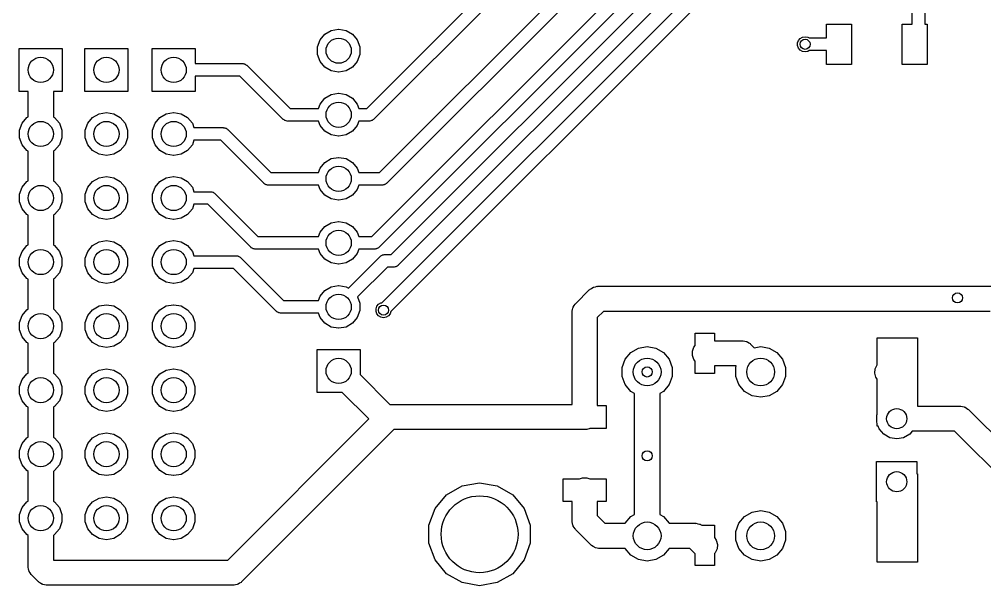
# Model space of a CAD drawing. Extents: x 10 to 287, y -200 to -10.
# Drawn here: x 63.28 to 101.56, y -108.34 to -85.88 of the extents above; entities that cross this region are included whole.
import ezdxf

# ---------------------------------------------------------------- set-up
doc = ezdxf.new("R2010")
doc.units = 0
doc.header["$MEASUREMENT"] = 0
doc.layers.add('BLACK', color=7, linetype='CONTINUOUS')

msp = doc.modelspace()

# ---------------------------------------------------------------- linework, layer by layer
at = {"layer": 'Black'}
for p, q in [((77.0616, -89.412), (89.5136, -76.96)), ((89.9404, -77.2404), (77.342, -89.8388)), ((77.5696, -91.952), (90.3264, -79.1952)), ((90.7532, -79.4756), (77.85, -92.3788)), ((77.2648, -94.492), (91.0376, -80.7192)), ((91.4644, -80.9996), (77.5452, -94.9188)), ((78.0268, -95.2032), (91.7996, -81.4304)), ((92.2264, -81.7108), (78.3072, -95.63)), ((77.6604, -97.1191), (92.714, -82.0654)), ((93.1408, -82.3458), (78.0179, -97.4687)), ((98.683, -86.068), (98.683, -83.931)), ((99.183, -83.931), (99.183, -86.068)), ((95.282, -86.618), (95.282, -86.068)), ((95.282, -86.068), (96.282, -86.068)), ((96.282, -86.068), (96.282, -87.668)), ((98.282, -87.668), (98.282, -86.068)), ((98.282, -86.068), (98.683, -86.068)), ((99.183, -86.068), (99.282, -86.068)), ((99.282, -86.068), (99.282, -87.668)), ((75.2066, -86.697), (75.3964, -86.4709)), ((75.3964, -86.4709), (75.652, -86.3233)), ((75.652, -86.3233), (75.9428, -86.272)), ((75.9428, -86.272), (75.9492, -86.272)), ((75.9492, -86.272), (76.24, -86.3233)), ((76.24, -86.3233), (76.4956, -86.4709)), ((76.4956, -86.4709), (76.6854, -86.697)), ((75.1057, -86.9744), (75.2066, -86.697)), ((76.6854, -86.697), (76.7863, -86.9744)), ((94.1406, -86.8157), (94.1764, -86.7174)), ((94.1406, -86.9203), (94.1406, -86.8157)), ((94.1764, -86.7174), (94.2436, -86.6373)), ((94.2436, -86.6373), (94.3342, -86.585)), ((94.3342, -86.585), (94.4372, -86.5669)), ((94.4372, -86.5669), (94.5402, -86.585)), ((94.5402, -86.585), (94.5973, -86.618)), ((94.5973, -86.618), (95.282, -86.618)), ((63.285, -88.734), (63.285, -87.034)), ((63.285, -87.034), (64.985, -87.034)), ((64.985, -87.034), (64.985, -88.734)), ((65.8885, -88.734), (65.8885, -87.034)), ((65.8885, -87.034), (67.5885, -87.034)), ((67.5885, -87.034), (67.5885, -88.734)), ((68.5555, -88.734), (68.5555, -87.034)), ((68.5555, -87.034), (70.2555, -87.034)), ((70.2555, -87.034), (70.2555, -87.634)), ((75.1057, -87.2696), (75.1057, -86.9744)), ((76.7863, -86.9744), (76.7863, -87.2696)), ((94.1764, -87.0186), (94.1406, -86.9203)), ((94.2436, -87.0987), (94.1764, -87.0186)), ((94.3342, -87.151), (94.2436, -87.0987)), ((94.4372, -87.1691), (94.3342, -87.151)), ((94.5402, -87.151), (94.4372, -87.1691)), ((94.5973, -87.118), (94.5402, -87.151)), ((95.282, -87.118), (94.5973, -87.118)), ((95.282, -87.668), (95.282, -87.118)), ((70.2555, -87.634), (72.136, -87.634)), ((72.136, -87.634), (72.1468, -87.6359)), ((72.1468, -87.6359), (72.1578, -87.635)), ((72.1578, -87.635), (72.1893, -87.6434)), ((72.1893, -87.6434), (72.2215, -87.6491)), ((75.2066, -87.547), (75.1057, -87.2696)), ((75.3964, -87.7731), (75.2066, -87.547)), ((76.6854, -87.547), (76.4956, -87.7731)), ((76.7863, -87.2696), (76.6854, -87.547)), ((72.2215, -87.6491), (72.231, -87.6546)), ((72.231, -87.6546), (72.2417, -87.6574)), ((72.2417, -87.6574), (72.2684, -87.6762)), ((72.2684, -87.6762), (72.2967, -87.6925)), ((72.2967, -87.6925), (72.3038, -87.7009)), ((72.3038, -87.7009), (72.3128, -87.7072)), ((72.3128, -87.7072), (74.0176, -89.412)), ((75.652, -87.9207), (75.3964, -87.7731)), ((75.9428, -87.972), (75.652, -87.9207)), ((75.9492, -87.972), (75.9428, -87.972)), ((76.24, -87.9207), (75.9492, -87.972)), ((76.4956, -87.7731), (76.24, -87.9207)), ((96.282, -87.668), (95.282, -87.668)), ((99.282, -87.668), (98.282, -87.668)), ((72.0324, -88.134), (70.2555, -88.134)), ((70.2555, -88.134), (70.2555, -88.734)), ((73.7372, -89.8388), (72.0324, -88.134)), ((63.635, -88.734), (63.285, -88.734)), ((63.635, -89.7442), (63.635, -88.734)), ((64.985, -88.734), (64.635, -88.734)), ((64.635, -88.734), (64.635, -89.7442)), ((67.5885, -88.734), (65.8885, -88.734)), ((70.2555, -88.734), (68.5555, -88.734)), ((75.2066, -89.237), (75.3964, -89.0109)), ((75.3964, -89.0109), (75.652, -88.8633)), ((75.652, -88.8633), (75.9428, -88.812)), ((75.9428, -88.812), (75.9492, -88.812)), ((75.9492, -88.812), (76.24, -88.8633)), ((76.24, -88.8633), (76.4956, -89.0109)), ((76.4956, -89.0109), (76.6854, -89.237)), ((74.0176, -89.412), (75.1429, -89.412)), ((75.1429, -89.412), (75.2066, -89.237)), ((76.6854, -89.237), (76.7491, -89.412)), ((76.7491, -89.412), (77.0616, -89.412)), ((63.3956, -89.999), (63.5854, -89.7729)), ((63.5854, -89.7729), (63.635, -89.7442)), ((64.635, -89.7442), (64.6846, -89.7729)), ((64.6846, -89.7729), (64.8744, -89.999)), ((65.9991, -89.999), (66.1889, -89.7729)), ((66.1889, -89.7729), (66.4445, -89.6253)), ((66.4445, -89.6253), (66.7353, -89.574)), ((66.7353, -89.574), (66.7417, -89.574)), ((66.7417, -89.574), (67.0325, -89.6253)), ((67.0325, -89.6253), (67.2881, -89.7729)), ((67.2881, -89.7729), (67.4779, -89.999)), ((68.6661, -89.999), (68.8559, -89.7729)), ((68.8559, -89.7729), (69.1115, -89.6253)), ((69.1115, -89.6253), (69.4023, -89.574)), ((69.4023, -89.574), (69.4087, -89.574)), ((69.4087, -89.574), (69.6995, -89.6253)), ((69.6995, -89.6253), (69.9551, -89.7729)), ((69.9551, -89.7729), (70.1449, -89.999)), ((73.7462, -89.8451), (73.7372, -89.8388)), ((73.7533, -89.8535), (73.7462, -89.8451)), ((73.7816, -89.8698), (73.7533, -89.8535)), ((73.8083, -89.8886), (73.7816, -89.8698)), ((73.819, -89.8914), (73.8083, -89.8886)), ((73.8285, -89.8969), (73.819, -89.8914)), ((73.8607, -89.9026), (73.8285, -89.8969)), ((73.8922, -89.911), (73.8607, -89.9026)), ((73.9032, -89.9101), (73.8922, -89.911)), ((73.914, -89.912), (73.9032, -89.9101)), ((75.1429, -89.912), (73.914, -89.912)), ((75.2066, -90.087), (75.1429, -89.912)), ((76.7491, -89.912), (76.6854, -90.087)), ((77.1652, -89.912), (76.7491, -89.912)), ((77.176, -89.9101), (77.1652, -89.912)), ((77.187, -89.911), (77.176, -89.9101)), ((77.2185, -89.9026), (77.187, -89.911)), ((77.2507, -89.8969), (77.2185, -89.9026)), ((77.2602, -89.8914), (77.2507, -89.8969)), ((77.2709, -89.8886), (77.2602, -89.8914)), ((77.2976, -89.8698), (77.2709, -89.8886)), ((77.3259, -89.8535), (77.2976, -89.8698)), ((77.333, -89.8451), (77.3259, -89.8535)), ((77.342, -89.8388), (77.333, -89.8451)), ((63.2947, -90.2764), (63.3956, -89.999)), ((63.2947, -90.5716), (63.2947, -90.2764)), ((64.8744, -89.999), (64.9753, -90.2764)), ((64.9753, -90.2764), (64.9753, -90.5716)), ((65.8982, -90.2764), (65.9991, -89.999)), ((65.8982, -90.5716), (65.8982, -90.2764)), ((67.4779, -89.999), (67.5788, -90.2764)), ((67.5788, -90.2764), (67.5788, -90.5716)), ((68.5652, -90.2764), (68.6661, -89.999)), ((68.5652, -90.5716), (68.5652, -90.2764)), ((70.1449, -89.999), (70.2086, -90.174)), ((70.2086, -90.174), (71.374, -90.174)), ((71.374, -90.174), (71.3848, -90.1759)), ((71.3848, -90.1759), (71.3958, -90.175)), ((71.3958, -90.175), (71.4273, -90.1834)), ((71.4273, -90.1834), (71.4595, -90.1891)), ((71.4595, -90.1891), (71.469, -90.1946)), ((71.469, -90.1946), (71.4797, -90.1974)), ((71.4797, -90.1974), (71.5064, -90.2162)), ((71.5064, -90.2162), (71.5347, -90.2325)), ((71.5347, -90.2325), (71.5418, -90.2409)), ((71.5418, -90.2409), (71.5508, -90.2472)), ((71.5508, -90.2472), (73.2556, -91.952)), ((75.3964, -90.3131), (75.2066, -90.087)), ((75.652, -90.4607), (75.3964, -90.3131)), ((76.4956, -90.3131), (76.24, -90.4607)), ((76.6854, -90.087), (76.4956, -90.3131)), ((63.3956, -90.849), (63.2947, -90.5716)), ((64.9753, -90.5716), (64.8744, -90.849)), ((65.9991, -90.849), (65.8982, -90.5716)), ((67.5788, -90.5716), (67.4779, -90.849)), ((68.6661, -90.849), (68.5652, -90.5716)), ((70.2086, -90.674), (70.1449, -90.849)), ((71.2704, -90.674), (70.2086, -90.674)), ((72.9752, -92.3788), (71.2704, -90.674)), ((75.9428, -90.512), (75.652, -90.4607)), ((75.9492, -90.512), (75.9428, -90.512)), ((76.24, -90.4607), (75.9492, -90.512)), ((63.5854, -91.0751), (63.3956, -90.849)), ((63.635, -91.1038), (63.5854, -91.0751)), ((64.6846, -91.0751), (64.635, -91.1038)), ((64.8744, -90.849), (64.6846, -91.0751)), ((66.1889, -91.0751), (65.9991, -90.849)), ((66.4445, -91.2227), (66.1889, -91.0751)), ((67.2881, -91.0751), (67.0325, -91.2227)), ((67.4779, -90.849), (67.2881, -91.0751)), ((68.8559, -91.0751), (68.6661, -90.849)), ((69.1115, -91.2227), (68.8559, -91.0751)), ((69.9551, -91.0751), (69.6995, -91.2227)), ((70.1449, -90.849), (69.9551, -91.0751)), ((63.635, -92.2842), (63.635, -91.1038)), ((64.635, -91.1038), (64.635, -92.2842)), ((66.7353, -91.274), (66.4445, -91.2227)), ((66.7417, -91.274), (66.7353, -91.274)), ((67.0325, -91.2227), (66.7417, -91.274)), ((69.4023, -91.274), (69.1115, -91.2227)), ((69.4087, -91.274), (69.4023, -91.274)), ((69.6995, -91.2227), (69.4087, -91.274)), ((75.3964, -91.5509), (75.652, -91.4033)), ((75.652, -91.4033), (75.9428, -91.352)), ((75.9428, -91.352), (75.9492, -91.352)), ((75.9492, -91.352), (76.24, -91.4033)), ((76.24, -91.4033), (76.4956, -91.5509)), ((75.1429, -91.952), (75.2066, -91.777)), ((75.2066, -91.777), (75.3964, -91.5509)), ((76.4956, -91.5509), (76.6854, -91.777)), ((76.6854, -91.777), (76.7491, -91.952)), ((66.1889, -92.3129), (66.4445, -92.1653)), ((66.4445, -92.1653), (66.7353, -92.114)), ((66.7353, -92.114), (66.7417, -92.114)), ((66.7417, -92.114), (67.0325, -92.1653)), ((67.0325, -92.1653), (67.2881, -92.3129)), ((68.8559, -92.3129), (69.1115, -92.1653)), ((69.1115, -92.1653), (69.4023, -92.114)), ((69.4023, -92.114), (69.4087, -92.114)), ((69.4087, -92.114), (69.6995, -92.1653)), ((69.6995, -92.1653), (69.9551, -92.3129)), ((73.2556, -91.952), (75.1429, -91.952)), ((76.7491, -91.952), (77.5696, -91.952)), ((63.2947, -92.8164), (63.3956, -92.539)), ((63.3956, -92.539), (63.5854, -92.3129)), ((63.5854, -92.3129), (63.635, -92.2842)), ((64.635, -92.2842), (64.6846, -92.3129)), ((64.6846, -92.3129), (64.8744, -92.539)), ((64.8744, -92.539), (64.9753, -92.8164)), ((65.8982, -92.8164), (65.9991, -92.539)), ((65.9991, -92.539), (66.1889, -92.3129)), ((67.2881, -92.3129), (67.4779, -92.539)), ((67.4779, -92.539), (67.5788, -92.8164)), ((68.5652, -92.8164), (68.6661, -92.539)), ((68.6661, -92.539), (68.8559, -92.3129)), ((69.9551, -92.3129), (70.1449, -92.539)), ((70.1449, -92.539), (70.2086, -92.714)), ((72.9842, -92.3851), (72.9752, -92.3788)), ((72.9913, -92.3935), (72.9842, -92.3851)), ((73.0196, -92.4098), (72.9913, -92.3935)), ((73.0463, -92.4286), (73.0196, -92.4098)), ((73.057, -92.4314), (73.0463, -92.4286)), ((73.0665, -92.4369), (73.057, -92.4314)), ((73.0987, -92.4426), (73.0665, -92.4369)), ((73.1302, -92.451), (73.0987, -92.4426)), ((73.1412, -92.4501), (73.1302, -92.451)), ((73.152, -92.452), (73.1412, -92.4501)), ((75.1429, -92.452), (73.152, -92.452)), ((75.2066, -92.627), (75.1429, -92.452)), ((76.7491, -92.452), (76.6854, -92.627)), ((77.6732, -92.452), (76.7491, -92.452)), ((77.684, -92.4501), (77.6732, -92.452)), ((77.695, -92.451), (77.684, -92.4501)), ((77.7265, -92.4426), (77.695, -92.451)), ((77.7587, -92.4369), (77.7265, -92.4426)), ((77.7682, -92.4314), (77.7587, -92.4369)), ((77.7789, -92.4286), (77.7682, -92.4314)), ((77.8056, -92.4098), (77.7789, -92.4286)), ((77.8339, -92.3935), (77.8056, -92.4098)), ((77.841, -92.3851), (77.8339, -92.3935)), ((77.85, -92.3788), (77.841, -92.3851)), ((63.2947, -93.1116), (63.2947, -92.8164)), ((64.9753, -92.8164), (64.9753, -93.1116)), ((65.8982, -93.1116), (65.8982, -92.8164)), ((67.5788, -92.8164), (67.5788, -93.1116)), ((68.5652, -93.1116), (68.5652, -92.8164)), ((70.2086, -92.714), (70.866, -92.714)), ((70.866, -92.714), (70.8768, -92.7159)), ((70.8768, -92.7159), (70.8878, -92.715)), ((70.8878, -92.715), (70.9193, -92.7234)), ((70.9193, -92.7234), (70.9515, -92.7291)), ((70.9515, -92.7291), (70.961, -92.7346)), ((70.961, -92.7346), (70.9717, -92.7374)), ((70.9717, -92.7374), (70.9984, -92.7562)), ((70.9984, -92.7562), (71.0267, -92.7725)), ((71.0267, -92.7725), (71.0338, -92.7809)), ((71.0338, -92.7809), (71.0428, -92.7872)), ((71.0428, -92.7872), (72.7476, -94.492)), ((75.3964, -92.8531), (75.2066, -92.627)), ((75.652, -93.0007), (75.3964, -92.8531)), ((75.9428, -93.052), (75.652, -93.0007)), ((76.24, -93.0007), (75.9492, -93.052)), ((76.4956, -92.8531), (76.24, -93.0007)), ((76.6854, -92.627), (76.4956, -92.8531)), ((63.3956, -93.389), (63.2947, -93.1116)), ((64.9753, -93.1116), (64.8744, -93.389)), ((65.9991, -93.389), (65.8982, -93.1116)), ((67.5788, -93.1116), (67.4779, -93.389)), ((68.6661, -93.389), (68.5652, -93.1116)), ((70.2086, -93.214), (70.1449, -93.389)), ((70.7624, -93.214), (70.2086, -93.214)), ((72.4672, -94.9188), (70.7624, -93.214)), ((75.9492, -93.052), (75.9428, -93.052)), ((63.5854, -93.6151), (63.3956, -93.389)), ((63.635, -93.6438), (63.5854, -93.6151)), ((63.635, -94.8242), (63.635, -93.6438)), ((64.6846, -93.6151), (64.635, -93.6438)), ((64.635, -93.6438), (64.635, -94.8242)), ((64.8744, -93.389), (64.6846, -93.6151)), ((66.1889, -93.6151), (65.9991, -93.389)), ((66.4445, -93.7627), (66.1889, -93.6151)), ((66.7353, -93.814), (66.4445, -93.7627)), ((67.0325, -93.7627), (66.7417, -93.814)), ((67.2881, -93.6151), (67.0325, -93.7627)), ((67.4779, -93.389), (67.2881, -93.6151)), ((68.8559, -93.6151), (68.6661, -93.389)), ((69.1115, -93.7627), (68.8559, -93.6151)), ((69.4023, -93.814), (69.1115, -93.7627)), ((69.6995, -93.7627), (69.4087, -93.814)), ((69.9551, -93.6151), (69.6995, -93.7627)), ((70.1449, -93.389), (69.9551, -93.6151)), ((66.7417, -93.814), (66.7353, -93.814)), ((69.4087, -93.814), (69.4023, -93.814)), ((75.2066, -94.317), (75.3964, -94.0909)), ((75.3964, -94.0909), (75.652, -93.9433)), ((75.652, -93.9433), (75.9428, -93.892)), ((75.9428, -93.892), (75.9492, -93.892)), ((75.9492, -93.892), (76.24, -93.9433)), ((76.24, -93.9433), (76.4956, -94.0909)), ((76.4956, -94.0909), (76.6854, -94.317)), ((72.7476, -94.492), (75.1429, -94.492)), ((75.1429, -94.492), (75.2066, -94.317)), ((76.6854, -94.317), (76.7491, -94.492)), ((76.7491, -94.492), (77.2648, -94.492)), ((63.3956, -95.079), (63.5854, -94.8529)), ((63.5854, -94.8529), (63.635, -94.8242)), ((64.635, -94.8242), (64.6846, -94.8529)), ((64.6846, -94.8529), (64.8744, -95.079)), ((65.9991, -95.079), (66.1889, -94.8529)), ((66.1889, -94.8529), (66.4445, -94.7053)), ((66.4445, -94.7053), (66.7353, -94.654)), ((66.7353, -94.654), (66.7417, -94.654)), ((66.7417, -94.654), (67.0325, -94.7053)), ((67.0325, -94.7053), (67.2881, -94.8529)), ((67.2881, -94.8529), (67.4779, -95.079)), ((68.6661, -95.079), (68.8559, -94.8529)), ((68.8559, -94.8529), (69.1115, -94.7053)), ((69.1115, -94.7053), (69.4023, -94.654)), ((69.4023, -94.654), (69.4087, -94.654)), ((69.4087, -94.654), (69.6995, -94.7053)), ((69.6995, -94.7053), (69.9551, -94.8529)), ((69.9551, -94.8529), (70.1449, -95.079)), ((63.2947, -95.3564), (63.3956, -95.079)), ((64.8744, -95.079), (64.9753, -95.3564)), ((65.8982, -95.3564), (65.9991, -95.079)), ((67.4779, -95.079), (67.5788, -95.3564)), ((68.5652, -95.3564), (68.6661, -95.079)), ((70.1449, -95.079), (70.2086, -95.254)), ((70.2086, -95.254), (71.882, -95.254)), ((71.882, -95.254), (71.8928, -95.2559)), ((71.8928, -95.2559), (71.9038, -95.255)), ((71.9038, -95.255), (71.9353, -95.2634)), ((71.9353, -95.2634), (71.9675, -95.2691)), ((71.9675, -95.2691), (71.977, -95.2746)), ((71.977, -95.2746), (71.9877, -95.2774)), ((71.9877, -95.2774), (72.0144, -95.2962)), ((72.0144, -95.2962), (72.0427, -95.3125)), ((72.4762, -94.9251), (72.4672, -94.9188)), ((72.4833, -94.9335), (72.4762, -94.9251)), ((72.5116, -94.9498), (72.4833, -94.9335)), ((72.5383, -94.9686), (72.5116, -94.9498)), ((72.549, -94.9714), (72.5383, -94.9686)), ((72.5585, -94.9769), (72.549, -94.9714)), ((72.5907, -94.9826), (72.5585, -94.9769)), ((72.6222, -94.991), (72.5907, -94.9826)), ((72.6332, -94.9901), (72.6222, -94.991)), ((72.644, -94.992), (72.6332, -94.9901)), ((75.1429, -94.992), (72.644, -94.992)), ((75.2066, -95.167), (75.1429, -94.992)), ((75.3964, -95.3931), (75.2066, -95.167)), ((76.3358, -96.5386), (77.598, -95.2764)), ((76.6854, -95.167), (76.4956, -95.3931)), ((76.7491, -94.992), (76.6854, -95.167)), ((77.3684, -94.992), (76.7491, -94.992)), ((77.3792, -94.9901), (77.3684, -94.992)), ((77.3902, -94.991), (77.3792, -94.9901)), ((77.4217, -94.9826), (77.3902, -94.991)), ((77.4539, -94.9769), (77.4217, -94.9826)), ((77.4634, -94.9714), (77.4539, -94.9769)), ((77.4741, -94.9686), (77.4634, -94.9714)), ((77.5008, -94.9498), (77.4741, -94.9686)), ((77.5291, -94.9335), (77.5008, -94.9498)), ((77.5362, -94.9251), (77.5291, -94.9335)), ((77.5452, -94.9188), (77.5362, -94.9251)), ((77.598, -95.2764), (77.607, -95.2701)), ((77.607, -95.2701), (77.6141, -95.2617)), ((77.6141, -95.2617), (77.6424, -95.2454)), ((77.6424, -95.2454), (77.6691, -95.2266)), ((77.6691, -95.2266), (77.6798, -95.2238)), ((77.6798, -95.2238), (77.6893, -95.2183)), ((77.6893, -95.2183), (77.7215, -95.2126)), ((77.7215, -95.2126), (77.753, -95.2042)), ((77.753, -95.2042), (77.764, -95.2051)), ((77.764, -95.2051), (77.7748, -95.2032)), ((77.7748, -95.2032), (78.0268, -95.2032)), ((63.2947, -95.6516), (63.2947, -95.3564)), ((63.3956, -95.929), (63.2947, -95.6516)), ((64.9753, -95.6516), (64.8744, -95.929)), ((64.9753, -95.3564), (64.9753, -95.6516)), ((65.8982, -95.6516), (65.8982, -95.3564)), ((65.9991, -95.929), (65.8982, -95.6516)), ((67.5788, -95.6516), (67.4779, -95.929)), ((67.5788, -95.3564), (67.5788, -95.6516)), ((68.5652, -95.6516), (68.5652, -95.3564)), ((68.6661, -95.929), (68.5652, -95.6516)), ((72.0427, -95.3125), (72.0498, -95.3209)), ((72.0498, -95.3209), (72.0588, -95.3272)), ((72.0588, -95.3272), (73.7636, -97.032)), ((75.652, -95.5407), (75.3964, -95.3931)), ((75.9428, -95.592), (75.652, -95.5407)), ((75.9492, -95.592), (75.9428, -95.592)), ((76.24, -95.5407), (75.9492, -95.592)), ((76.4956, -95.3931), (76.24, -95.5407)), ((78.2361, -95.6798), (78.2254, -95.6826)), ((78.2628, -95.661), (78.2361, -95.6798)), ((78.2911, -95.6447), (78.2628, -95.661)), ((78.2982, -95.6363), (78.2911, -95.6447)), ((78.3072, -95.63), (78.2982, -95.6363)), ((63.5854, -96.1551), (63.3956, -95.929)), ((64.8744, -95.929), (64.6846, -96.1551)), ((66.1889, -96.1551), (65.9991, -95.929)), ((67.4779, -95.929), (67.2881, -96.1551)), ((68.8559, -96.1551), (68.6661, -95.929)), ((70.1449, -95.929), (69.9551, -96.1551)), ((70.2086, -95.754), (70.1449, -95.929)), ((71.7784, -95.754), (70.2086, -95.754)), ((73.4832, -97.4588), (71.7784, -95.754)), ((77.8784, -95.7032), (76.6958, -96.8857)), ((78.1304, -95.7032), (77.8784, -95.7032)), ((78.1412, -95.7013), (78.1304, -95.7032)), ((78.1522, -95.7022), (78.1412, -95.7013)), ((78.1837, -95.6938), (78.1522, -95.7022)), ((78.2159, -95.6881), (78.1837, -95.6938)), ((78.2254, -95.6826), (78.2159, -95.6881)), ((63.635, -96.1838), (63.5854, -96.1551)), ((63.635, -97.3642), (63.635, -96.1838)), ((64.6846, -96.1551), (64.635, -96.1838)), ((64.635, -96.1838), (64.635, -97.3642)), ((66.4445, -96.3027), (66.1889, -96.1551)), ((66.7353, -96.354), (66.4445, -96.3027)), ((66.7417, -96.354), (66.7353, -96.354)), ((67.0325, -96.3027), (66.7417, -96.354)), ((67.2881, -96.1551), (67.0325, -96.3027)), ((69.1115, -96.3027), (68.8559, -96.1551)), ((69.4023, -96.354), (69.1115, -96.3027)), ((69.4087, -96.354), (69.4023, -96.354)), ((69.6995, -96.3027), (69.4087, -96.354)), ((69.9551, -96.1551), (69.6995, -96.3027)), ((75.652, -96.4833), (75.9428, -96.432)), ((75.9428, -96.432), (75.9492, -96.432)), ((75.9492, -96.432), (76.24, -96.4833)), ((75.2066, -96.857), (75.3964, -96.6309)), ((75.3964, -96.6309), (75.652, -96.4833)), ((76.24, -96.4833), (76.3358, -96.5386)), ((85.346, -97.1443), (85.8794, -96.6109)), ((85.8794, -96.6109), (85.8975, -96.5983)), ((85.8975, -96.5983), (85.9116, -96.5815)), ((85.9116, -96.5815), (85.9682, -96.5488)), ((85.9682, -96.5488), (86.0217, -96.5113)), ((86.0217, -96.5113), (86.0429, -96.5057)), ((86.0429, -96.5057), (86.062, -96.4947)), ((86.062, -96.4947), (86.1263, -96.4833)), ((86.1263, -96.4833), (86.1894, -96.4664)), ((86.1894, -96.4664), (86.2113, -96.4683)), ((86.2113, -96.4683), (86.233, -96.4645)), ((86.233, -96.4645), (100.482, -96.4645)), ((100.482, -96.4645), (101.981, -96.4645)), ((66.4445, -97.2453), (66.7353, -97.194)), ((66.7353, -97.194), (66.7417, -97.194)), ((66.7417, -97.194), (67.0325, -97.2453)), ((69.1115, -97.2453), (69.4023, -97.194)), ((69.4023, -97.194), (69.4087, -97.194)), ((69.4087, -97.194), (69.6995, -97.2453)), ((73.7636, -97.032), (75.1429, -97.032)), ((75.1429, -97.032), (75.2066, -96.857)), ((76.6958, -96.8857), (76.7863, -97.1344)), ((76.7863, -97.1344), (76.7863, -97.4296)), ((77.4632, -97.2584), (77.5304, -97.1783)), ((77.5304, -97.1783), (77.621, -97.126)), ((77.621, -97.126), (77.6604, -97.1191)), ((85.2839, -97.2331), (85.3166, -97.1765)), ((85.3166, -97.1765), (85.3334, -97.1624)), ((85.3334, -97.1624), (85.346, -97.1443)), ((63.3956, -97.619), (63.5854, -97.3929)), ((63.5854, -97.3929), (63.635, -97.3642)), ((64.635, -97.3642), (64.6846, -97.3929)), ((64.6846, -97.3929), (64.8744, -97.619)), ((65.9991, -97.619), (66.1889, -97.3929)), ((66.1889, -97.3929), (66.4445, -97.2453)), ((67.0325, -97.2453), (67.2881, -97.3929)), ((67.2881, -97.3929), (67.4779, -97.619)), ((68.6661, -97.619), (68.8559, -97.3929)), ((68.8559, -97.3929), (69.1115, -97.2453)), ((69.6995, -97.2453), (69.9551, -97.3929)), ((69.9551, -97.3929), (70.1449, -97.619)), ((73.4922, -97.4651), (73.4832, -97.4588)), ((73.4993, -97.4735), (73.4922, -97.4651)), ((73.5276, -97.4898), (73.4993, -97.4735)), ((73.5543, -97.5086), (73.5276, -97.4898)), ((73.565, -97.5114), (73.5543, -97.5086)), ((73.5745, -97.5169), (73.565, -97.5114)), ((73.6067, -97.5226), (73.5745, -97.5169)), ((73.6382, -97.531), (73.6067, -97.5226)), ((73.6492, -97.5301), (73.6382, -97.531)), ((73.66, -97.532), (73.6492, -97.5301)), ((75.1429, -97.532), (73.66, -97.532)), ((75.2066, -97.707), (75.1429, -97.532)), ((76.7863, -97.4296), (76.6854, -97.707)), ((77.4274, -97.3567), (77.4632, -97.2584)), ((77.4274, -97.4613), (77.4274, -97.3567)), ((77.4632, -97.5596), (77.4274, -97.4613)), ((77.5304, -97.6397), (77.4632, -97.5596)), ((77.9848, -97.5596), (77.9176, -97.6397)), ((78.0179, -97.4687), (77.9848, -97.5596)), ((85.1996, -97.4979), (85.2034, -97.4762)), ((85.1996, -101.149), (85.1996, -97.4979)), ((85.2015, -97.4543), (85.2184, -97.3912)), ((85.2034, -97.4762), (85.2015, -97.4543)), ((85.2184, -97.3912), (85.2298, -97.3269)), ((85.2298, -97.3269), (85.2408, -97.3078)), ((85.2408, -97.3078), (85.2464, -97.2866)), ((85.2464, -97.2866), (85.2839, -97.2331)), ((86.4401, -97.4645), (86.1996, -97.705)), ((100.482, -97.4645), (86.4401, -97.4645)), ((101.774, -97.4645), (100.482, -97.4645)), ((63.2947, -97.8964), (63.3956, -97.619)), ((63.2947, -98.1916), (63.2947, -97.8964)), ((64.8744, -97.619), (64.9753, -97.8964)), ((64.9753, -97.8964), (64.9753, -98.1916)), ((65.8982, -97.8964), (65.9991, -97.619)), ((65.8982, -98.1916), (65.8982, -97.8964)), ((67.4779, -97.619), (67.5788, -97.8964)), ((67.5788, -97.8964), (67.5788, -98.1916)), ((68.5652, -97.8964), (68.6661, -97.619)), ((68.5652, -98.1916), (68.5652, -97.8964)), ((70.1449, -97.619), (70.2458, -97.8964)), ((70.2458, -97.8964), (70.2458, -98.1916)), ((75.3964, -97.9331), (75.2066, -97.707)), ((75.652, -98.0807), (75.3964, -97.9331)), ((76.4956, -97.9331), (76.24, -98.0807)), ((76.6854, -97.707), (76.4956, -97.9331)), ((77.621, -97.692), (77.5304, -97.6397)), ((77.724, -97.7101), (77.621, -97.692)), ((77.827, -97.692), (77.724, -97.7101)), ((77.9176, -97.6397), (77.827, -97.692)), ((86.1996, -97.705), (86.1996, -101.199)), ((63.3956, -98.469), (63.2947, -98.1916)), ((64.9753, -98.1916), (64.8744, -98.469)), ((65.9991, -98.469), (65.8982, -98.1916)), ((67.5788, -98.1916), (67.4779, -98.469)), ((68.6661, -98.469), (68.5652, -98.1916)), ((70.2458, -98.1916), (70.1449, -98.469)), ((75.9428, -98.132), (75.652, -98.0807)), ((75.9492, -98.132), (75.9428, -98.132)), ((76.24, -98.0807), (75.9492, -98.132)), ((90.0821, -98.8103), (90.0821, -98.3235)), ((90.0821, -98.3235), (90.8421, -98.3235)), ((90.8421, -98.3235), (90.8421, -98.6235)), ((63.5854, -98.6951), (63.3956, -98.469)), ((63.635, -98.7238), (63.5854, -98.6951)), ((63.635, -99.9042), (63.635, -98.7238)), ((64.6846, -98.6951), (64.635, -98.7238)), ((64.635, -98.7238), (64.635, -99.9042)), ((64.8744, -98.469), (64.6846, -98.6951)), ((66.1889, -98.6951), (65.9991, -98.469)), ((66.4445, -98.8427), (66.1889, -98.6951)), ((67.2881, -98.6951), (67.0325, -98.8427)), ((67.4779, -98.469), (67.2881, -98.6951)), ((68.8559, -98.6951), (68.6661, -98.469)), ((69.1115, -98.8427), (68.8559, -98.6951)), ((69.9551, -98.6951), (69.6995, -98.8427)), ((70.1449, -98.469), (69.9551, -98.6951)), ((90.8421, -98.6235), (91.9371, -98.6235)), ((91.9371, -98.6235), (91.9588, -98.6273)), ((91.9588, -98.6273), (91.9807, -98.6254)), ((91.9807, -98.6254), (92.0438, -98.6423)), ((92.0438, -98.6423), (92.1081, -98.6537)), ((92.1081, -98.6537), (92.1272, -98.6647)), ((92.1272, -98.6647), (92.1484, -98.6703)), ((92.1484, -98.6703), (92.2019, -98.7078)), ((92.2019, -98.7078), (92.2585, -98.7405)), ((92.2585, -98.7405), (92.2726, -98.7573)), ((97.2948, -99.5697), (97.2948, -98.5089)), ((97.2948, -98.5089), (98.8948, -98.5089)), ((98.8948, -98.5089), (98.8948, -101.216)), ((66.7353, -98.894), (66.4445, -98.8427)), ((66.7417, -98.894), (66.7353, -98.894)), ((67.0325, -98.8427), (66.7417, -98.894)), ((69.4023, -98.894), (69.1115, -98.8427)), ((69.4087, -98.894), (69.4023, -98.894)), ((69.6995, -98.8427), (69.4087, -98.894)), ((75.096, -100.672), (75.096, -98.972)), ((75.096, -98.972), (76.796, -98.972)), ((76.796, -98.972), (76.796, -99.9649)), ((87.3068, -99.3606), (87.5309, -99.0935)), ((87.5309, -99.0935), (87.8328, -98.9192)), ((87.8328, -98.9192), (88.1761, -98.8587)), ((88.1761, -98.8587), (88.5194, -98.9192)), ((88.5194, -98.9192), (88.8213, -99.0935)), ((88.8213, -99.0935), (89.0454, -99.3606)), ((89.9697, -99.0367), (90.0291, -98.8735)), ((89.9697, -99.2103), (89.9697, -99.0367)), ((90.0291, -98.8735), (90.0821, -98.8103)), ((92.2726, -98.7573), (92.2907, -98.7699)), ((92.2907, -98.7699), (92.4239, -98.9032)), ((92.4239, -98.9032), (92.6761, -98.8587)), ((92.6761, -98.8587), (93.0194, -98.9192)), ((93.0194, -98.9192), (93.3213, -99.0935)), ((93.3213, -99.0935), (93.5454, -99.3606)), ((87.1875, -99.6882), (87.3068, -99.3606)), ((89.0454, -99.3606), (89.1647, -99.6882)), ((90.0291, -99.3735), (89.9697, -99.2103)), ((90.0821, -99.4367), (90.0291, -99.3735)), ((90.0821, -99.9235), (90.0821, -99.4367)), ((93.5454, -99.3606), (93.6647, -99.6882)), ((66.1889, -99.9329), (66.4445, -99.7853)), ((66.4445, -99.7853), (66.7353, -99.734)), ((66.7353, -99.734), (66.7417, -99.734)), ((66.7417, -99.734), (67.0325, -99.7853)), ((67.0325, -99.7853), (67.2881, -99.9329)), ((68.8559, -99.9329), (69.1115, -99.7853)), ((69.1115, -99.7853), (69.4023, -99.734)), ((69.4023, -99.734), (69.4087, -99.734)), ((69.4087, -99.734), (69.6995, -99.7853)), ((69.6995, -99.7853), (69.9551, -99.9329)), ((87.1875, -100.037), (87.1875, -99.6882)), ((89.1647, -99.6882), (89.1647, -100.037)), ((91.7111, -99.6235), (90.8421, -99.6235)), ((90.8421, -99.6235), (90.8421, -99.9235)), ((91.6875, -99.6882), (91.7111, -99.6235)), ((91.6875, -100.037), (91.6875, -99.6882)), ((93.6647, -99.6882), (93.6647, -100.037)), ((97.2003, -99.9061), (97.2154, -99.7331)), ((97.2154, -99.7331), (97.2888, -99.5757)), ((97.2888, -99.5757), (97.2948, -99.5697)), ((63.2947, -100.436), (63.3956, -100.159)), ((63.3956, -100.159), (63.5854, -99.9329)), ((63.5854, -99.9329), (63.635, -99.9042)), ((64.635, -99.9042), (64.6846, -99.9329)), ((64.6846, -99.9329), (64.8744, -100.159)), ((64.8744, -100.159), (64.9753, -100.436)), ((65.8982, -100.436), (65.9991, -100.159)), ((65.9991, -100.159), (66.1889, -99.9329)), ((67.2881, -99.9329), (67.4779, -100.159)), ((67.4779, -100.159), (67.5788, -100.436)), ((68.5652, -100.436), (68.6661, -100.159)), ((68.6661, -100.159), (68.8559, -99.9329)), ((69.9551, -99.9329), (70.1449, -100.159)), ((70.1449, -100.159), (70.2458, -100.436)), ((76.796, -99.9649), (77.9797, -101.149)), ((87.3068, -100.364), (87.1875, -100.037)), ((89.1647, -100.037), (89.0454, -100.364)), ((90.8421, -99.9235), (90.0821, -99.9235)), ((91.8068, -100.364), (91.6875, -100.037)), ((93.6647, -100.037), (93.5454, -100.364)), ((97.2452, -100.074), (97.2003, -99.9061)), ((97.2948, -100.145), (97.2452, -100.074)), ((97.2948, -101.532), (97.2948, -100.145)), ((63.2947, -100.732), (63.2947, -100.436)), ((64.9753, -100.436), (64.9753, -100.732)), ((65.8982, -100.732), (65.8982, -100.436)), ((67.5788, -100.436), (67.5788, -100.732)), ((68.5652, -100.732), (68.5652, -100.436)), ((70.2458, -100.436), (70.2458, -100.732)), ((87.5309, -100.631), (87.3068, -100.364)), ((87.6761, -100.715), (87.5309, -100.631)), ((88.8213, -100.631), (88.6761, -100.715)), ((89.0454, -100.364), (88.8213, -100.631)), ((92.0309, -100.631), (91.8068, -100.364)), ((92.3328, -100.806), (92.0309, -100.631)), ((93.3213, -100.631), (93.0194, -100.806)), ((93.5454, -100.364), (93.3213, -100.631)), ((63.3956, -101.009), (63.2947, -100.732)), ((63.5854, -101.235), (63.3956, -101.009)), ((64.8744, -101.009), (64.6846, -101.235)), ((64.9753, -100.732), (64.8744, -101.009)), ((65.9991, -101.009), (65.8982, -100.732)), ((66.1889, -101.235), (65.9991, -101.009)), ((67.4779, -101.009), (67.2881, -101.235)), ((67.5788, -100.732), (67.4779, -101.009)), ((68.6661, -101.009), (68.5652, -100.732)), ((68.8559, -101.235), (68.6661, -101.009)), ((70.1449, -101.009), (69.9551, -101.235)), ((70.2458, -100.732), (70.1449, -101.009)), ((76.0889, -100.672), (75.096, -100.672)), ((77.1439, -101.727), (76.0889, -100.672)), ((87.6761, -103.188), (87.6761, -100.715)), ((88.6761, -100.715), (88.6761, -103.188)), ((92.6761, -100.866), (92.3328, -100.806)), ((93.0194, -100.806), (92.6761, -100.866)), ((63.635, -101.264), (63.5854, -101.235)), ((63.635, -102.444), (63.635, -101.264)), ((64.6846, -101.235), (64.635, -101.264)), ((64.635, -101.264), (64.635, -102.444)), ((66.4445, -101.383), (66.1889, -101.235)), ((66.7353, -101.434), (66.4445, -101.383)), ((67.0325, -101.383), (66.7417, -101.434)), ((67.2881, -101.235), (67.0325, -101.383)), ((69.1115, -101.383), (68.8559, -101.235)), ((69.4023, -101.434), (69.1115, -101.383)), ((69.6995, -101.383), (69.4087, -101.434)), ((69.9551, -101.235), (69.6995, -101.383)), ((77.9797, -101.149), (84.1248, -101.149)), ((84.1248, -101.149), (85.1996, -101.149)), ((86.1996, -101.199), (86.5496, -101.199)), ((86.5496, -101.199), (86.5496, -102.099)), ((98.8948, -101.216), (100.573, -101.216)), ((100.573, -101.216), (100.595, -101.22)), ((100.595, -101.22), (100.617, -101.218)), ((100.617, -101.218), (100.68, -101.235)), ((100.68, -101.235), (100.744, -101.246)), ((100.744, -101.246), (100.763, -101.257)), ((100.763, -101.257), (100.785, -101.263)), ((100.785, -101.263), (100.838, -101.301)), ((100.838, -101.301), (100.895, -101.333)), ((100.895, -101.333), (100.909, -101.35)), ((100.909, -101.35), (100.927, -101.363)), ((100.927, -101.363), (106.124, -106.56)), ((66.7417, -101.434), (66.7353, -101.434)), ((69.4087, -101.434), (69.4023, -101.434)), ((71.5479, -107.323), (77.1439, -101.727)), ((97.2785, -101.577), (97.2948, -101.532)), ((97.2785, -101.856), (97.2785, -101.577)), ((78.1365, -102.149), (72.1086, -108.177)), ((84.1248, -102.149), (78.1365, -102.149)), ((85.6996, -102.149), (84.1248, -102.149)), ((85.7427, -102.141), (85.6996, -102.149)), ((85.7864, -102.141), (85.7427, -102.141)), ((85.8275, -102.126), (85.7864, -102.141)), ((85.8706, -102.118), (85.8275, -102.126)), ((85.905, -102.099), (85.8706, -102.118)), ((86.5496, -102.099), (85.905, -102.099)), ((97.2948, -101.9), (97.2785, -101.856)), ((97.2948, -102.009), (97.2948, -101.9)), ((97.3343, -102.009), (97.2948, -102.009)), ((97.3739, -102.118), (97.3343, -102.009)), ((97.5532, -102.331), (97.3739, -102.118)), ((63.3956, -102.699), (63.5854, -102.473)), ((63.5854, -102.473), (63.635, -102.444)), ((64.635, -102.444), (64.6846, -102.473)), ((64.6846, -102.473), (64.8744, -102.699)), ((65.9991, -102.699), (66.1889, -102.473)), ((66.1889, -102.473), (66.4445, -102.325)), ((66.4445, -102.325), (66.7353, -102.274)), ((66.7353, -102.274), (66.7417, -102.274)), ((66.7417, -102.274), (67.0325, -102.325)), ((67.0325, -102.325), (67.2881, -102.473)), ((67.2881, -102.473), (67.4779, -102.699)), ((68.6661, -102.699), (68.8559, -102.473)), ((68.8559, -102.473), (69.1115, -102.325)), ((69.1115, -102.325), (69.4023, -102.274)), ((69.4023, -102.274), (69.4087, -102.274)), ((69.4087, -102.274), (69.6995, -102.325)), ((69.6995, -102.325), (69.9551, -102.473)), ((69.9551, -102.473), (70.1449, -102.699)), ((97.7947, -102.471), (97.5532, -102.331)), ((98.0694, -102.519), (97.7947, -102.471)), ((98.3441, -102.471), (98.0694, -102.519)), ((98.5856, -102.331), (98.3441, -102.471)), ((98.6822, -102.216), (98.5856, -102.331)), ((100.366, -102.216), (98.6822, -102.216)), ((105.563, -107.414), (100.366, -102.216)), ((63.2947, -102.976), (63.3956, -102.699)), ((64.8744, -102.699), (64.9753, -102.976)), ((65.8982, -102.976), (65.9991, -102.699)), ((67.4779, -102.699), (67.5788, -102.976)), ((68.5652, -102.976), (68.6661, -102.699)), ((70.1449, -102.699), (70.2458, -102.976)), ((63.2947, -103.272), (63.2947, -102.976)), ((63.3956, -103.549), (63.2947, -103.272)), ((64.9753, -103.272), (64.8744, -103.549)), ((64.9753, -102.976), (64.9753, -103.272)), ((65.8982, -103.272), (65.8982, -102.976)), ((65.9991, -103.549), (65.8982, -103.272)), ((67.5788, -103.272), (67.4779, -103.549)), ((67.5788, -102.976), (67.5788, -103.272)), ((68.5652, -103.272), (68.5652, -102.976)), ((68.6661, -103.549), (68.5652, -103.272)), ((70.2458, -103.272), (70.1449, -103.549)), ((70.2458, -102.976), (70.2458, -103.272)), ((87.6761, -105.51), (87.6761, -103.188)), ((88.6761, -103.188), (88.6761, -105.51)), ((63.5854, -103.775), (63.3956, -103.549)), ((64.8744, -103.549), (64.6846, -103.775)), ((66.1889, -103.775), (65.9991, -103.549)), ((67.4779, -103.549), (67.2881, -103.775)), ((68.8559, -103.775), (68.6661, -103.549)), ((70.1449, -103.549), (69.9551, -103.775)), ((97.2694, -105.016), (97.2694, -103.416)), ((97.2694, -103.416), (98.8694, -103.416)), ((98.8694, -103.416), (98.8694, -103.909)), ((63.635, -103.804), (63.5854, -103.775)), ((63.635, -104.984), (63.635, -103.804)), ((64.6846, -103.775), (64.635, -103.804)), ((64.635, -103.804), (64.635, -104.984)), ((66.4445, -103.923), (66.1889, -103.775)), ((66.7353, -103.974), (66.4445, -103.923)), ((66.7417, -103.974), (66.7353, -103.974)), ((67.0325, -103.923), (66.7417, -103.974)), ((67.2881, -103.775), (67.0325, -103.923)), ((69.1115, -103.923), (68.8559, -103.775)), ((69.4023, -103.974), (69.1115, -103.923)), ((69.4087, -103.974), (69.4023, -103.974)), ((69.6995, -103.923), (69.4087, -103.974)), ((69.9551, -103.775), (69.6995, -103.923)), ((84.8496, -104.999), (84.8496, -104.099)), ((84.8496, -104.099), (85.4963, -104.099)), ((85.4963, -104.099), (85.6128, -104.056)), ((85.6128, -104.056), (85.7864, -104.056)), ((85.7864, -104.056), (85.9029, -104.099)), ((85.9029, -104.099), (86.5496, -104.099)), ((86.5496, -104.099), (86.5496, -104.999)), ((98.8694, -103.909), (98.8948, -103.909)), ((98.8948, -103.909), (98.8948, -107.409)), ((80.2229, -104.736), (80.8364, -104.382)), ((80.8364, -104.382), (81.534, -104.259)), ((81.534, -104.259), (82.2316, -104.382)), ((82.2316, -104.382), (82.8451, -104.736)), ((66.1889, -105.013), (66.4445, -104.865)), ((66.4445, -104.865), (66.7353, -104.814)), ((66.7353, -104.814), (66.7417, -104.814)), ((66.7417, -104.814), (67.0325, -104.865)), ((67.0325, -104.865), (67.2881, -105.013)), ((68.8559, -105.013), (69.1115, -104.865)), ((69.1115, -104.865), (69.4023, -104.814)), ((69.4023, -104.814), (69.4087, -104.814)), ((69.4087, -104.814), (69.6995, -104.865)), ((69.6995, -104.865), (69.9551, -105.013)), ((79.7675, -105.279), (80.2229, -104.736)), ((82.8451, -104.736), (83.3005, -105.279)), ((63.2947, -105.516), (63.3956, -105.239)), ((63.3956, -105.239), (63.5854, -105.013)), ((63.5854, -105.013), (63.635, -104.984)), ((64.635, -104.984), (64.6846, -105.013)), ((64.6846, -105.013), (64.8744, -105.239)), ((64.8744, -105.239), (64.9753, -105.516)), ((65.8982, -105.516), (65.9991, -105.239)), ((65.9991, -105.239), (66.1889, -105.013)), ((67.2881, -105.013), (67.4779, -105.239)), ((67.4779, -105.239), (67.5788, -105.516)), ((68.5652, -105.516), (68.6661, -105.239)), ((68.6661, -105.239), (68.8559, -105.013)), ((69.9551, -105.013), (70.1449, -105.239)), ((70.1449, -105.239), (70.2458, -105.516)), ((85.1996, -104.999), (84.8496, -104.999)), ((85.1996, -105.766), (85.1996, -104.999)), ((86.5496, -104.999), (86.1996, -104.999)), ((86.1996, -104.999), (86.1996, -105.558)), ((97.2948, -105.016), (97.2694, -105.016)), ((97.2948, -107.409), (97.2948, -105.016)), ((63.2947, -105.812), (63.2947, -105.516)), ((64.9753, -105.516), (64.9753, -105.812)), ((65.8982, -105.812), (65.8982, -105.516)), ((67.5788, -105.516), (67.5788, -105.812)), ((68.5652, -105.812), (68.5652, -105.516)), ((70.2458, -105.516), (70.2458, -105.812)), ((79.5252, -105.945), (79.7675, -105.279)), ((83.3005, -105.279), (83.5428, -105.945)), ((86.1996, -105.558), (86.5036, -105.862)), ((87.3068, -105.861), (87.5309, -105.594)), ((87.5309, -105.594), (87.6761, -105.51)), ((88.6761, -105.51), (88.8213, -105.594)), ((88.8213, -105.594), (89.0454, -105.861)), ((91.8068, -105.861), (92.0309, -105.594)), ((92.0309, -105.594), (92.3328, -105.419)), ((92.3328, -105.419), (92.6761, -105.359)), ((92.6761, -105.359), (93.0194, -105.419)), ((93.0194, -105.419), (93.3213, -105.594)), ((93.3213, -105.594), (93.5454, -105.861)), ((63.3956, -106.089), (63.2947, -105.812)), ((64.9753, -105.812), (64.8744, -106.089)), ((65.9991, -106.089), (65.8982, -105.812)), ((67.5788, -105.812), (67.4779, -106.089)), ((68.6661, -106.089), (68.5652, -105.812)), ((70.2458, -105.812), (70.1449, -106.089)), ((79.5252, -106.653), (79.5252, -105.945)), ((83.5428, -105.945), (83.5428, -106.653)), ((85.2034, -105.787), (85.1996, -105.766)), ((85.2015, -105.809), (85.2034, -105.787)), ((85.2184, -105.872), (85.2015, -105.809)), ((85.2298, -105.937), (85.2184, -105.872)), ((85.2408, -105.956), (85.2298, -105.937)), ((85.2464, -105.977), (85.2408, -105.956)), ((85.2839, -106.03), (85.2464, -105.977)), ((86.5036, -105.862), (87.3061, -105.862)), ((87.3061, -105.862), (87.3068, -105.861)), ((89.0454, -105.861), (89.0461, -105.862)), ((89.0461, -105.862), (90.0811, -105.862)), ((90.0811, -105.862), (90.1028, -105.866)), ((90.1028, -105.866), (90.1247, -105.864)), ((90.1247, -105.864), (90.1878, -105.881)), ((90.1878, -105.881), (90.2521, -105.893)), ((90.2521, -105.893), (90.2712, -105.904)), ((90.2712, -105.904), (90.2924, -105.909)), ((90.2924, -105.909), (90.3412, -105.944)), ((90.3412, -105.944), (90.8421, -105.944)), ((90.8421, -105.944), (90.8421, -106.428)), ((91.6875, -106.188), (91.8068, -105.861)), ((93.5454, -105.861), (93.6647, -106.188)), ((63.5854, -106.315), (63.3956, -106.089)), ((63.635, -106.344), (63.5854, -106.315)), ((63.635, -107.569), (63.635, -106.344)), ((64.6846, -106.315), (64.635, -106.344)), ((64.635, -106.344), (64.635, -107.323)), ((64.8744, -106.089), (64.6846, -106.315)), ((66.1889, -106.315), (65.9991, -106.089)), ((66.4445, -106.463), (66.1889, -106.315)), ((67.2881, -106.315), (67.0325, -106.463)), ((67.4779, -106.089), (67.2881, -106.315)), ((68.8559, -106.315), (68.6661, -106.089)), ((69.1115, -106.463), (68.8559, -106.315)), ((69.9551, -106.315), (69.6995, -106.463)), ((70.1449, -106.089), (69.9551, -106.315)), ((85.3166, -106.087), (85.2839, -106.03)), ((85.3334, -106.101), (85.3166, -106.087)), ((85.346, -106.119), (85.3334, -106.101)), ((85.9429, -106.716), (85.346, -106.119)), ((91.6875, -106.537), (91.6875, -106.188)), ((93.6647, -106.188), (93.6647, -106.537)), ((66.7353, -106.514), (66.4445, -106.463)), ((66.7417, -106.514), (66.7353, -106.514)), ((67.0325, -106.463), (66.7417, -106.514)), ((69.4023, -106.514), (69.1115, -106.463)), ((69.4087, -106.514), (69.4023, -106.514)), ((69.6995, -106.463), (69.4087, -106.514)), ((79.7675, -107.319), (79.5252, -106.653)), ((83.5428, -106.653), (83.3005, -107.319)), ((85.961, -106.729), (85.9429, -106.716)), ((85.9751, -106.746), (85.961, -106.729)), ((86.0317, -106.778), (85.9751, -106.746)), ((86.0852, -106.816), (86.0317, -106.778)), ((90.8421, -106.428), (90.9153, -106.532)), ((90.9153, -106.532), (90.9602, -106.7)), ((90.9602, -106.7), (90.9451, -106.873)), ((91.8068, -106.864), (91.6875, -106.537)), ((93.6647, -106.537), (93.5454, -106.864)), ((86.1064, -106.821), (86.0852, -106.816)), ((86.1255, -106.832), (86.1064, -106.821)), ((86.1898, -106.844), (86.1255, -106.832)), ((86.2529, -106.861), (86.1898, -106.844)), ((86.2748, -106.859), (86.2529, -106.861)), ((86.2965, -106.862), (86.2748, -106.859)), ((87.3061, -106.862), (86.2965, -106.862)), ((87.3068, -106.864), (87.3061, -106.862)), ((87.5309, -107.131), (87.3068, -106.864)), ((87.8328, -107.306), (87.5309, -107.131)), ((88.8213, -107.131), (88.5194, -107.306)), ((89.0454, -106.864), (88.8213, -107.131)), ((89.0461, -106.862), (89.0454, -106.864)), ((89.874, -106.862), (89.0461, -106.862)), ((90.0821, -107.071), (89.874, -106.862)), ((90.0821, -107.543), (90.0821, -107.071)), ((90.8717, -107.03), (90.8421, -107.06)), ((90.8421, -107.06), (90.8421, -107.543)), ((90.9451, -106.873), (90.8717, -107.03)), ((92.0309, -107.131), (91.8068, -106.864)), ((92.3328, -107.306), (92.0309, -107.131)), ((93.3213, -107.131), (93.0194, -107.306)), ((93.5454, -106.864), (93.3213, -107.131)), ((64.635, -107.323), (71.5479, -107.323)), ((80.2229, -107.862), (79.7675, -107.319)), ((83.3005, -107.319), (82.8451, -107.862)), ((88.1761, -107.366), (87.8328, -107.306)), ((88.5194, -107.306), (88.1761, -107.366)), ((90.8421, -107.543), (90.0821, -107.543)), ((92.6761, -107.366), (92.3328, -107.306)), ((93.0194, -107.306), (92.6761, -107.366)), ((98.8948, -107.409), (97.2948, -107.409)), ((63.6388, -107.591), (63.635, -107.569)), ((63.6369, -107.613), (63.6388, -107.591)), ((63.6538, -107.676), (63.6369, -107.613)), ((63.6652, -107.74), (63.6538, -107.676)), ((63.6762, -107.759), (63.6652, -107.74)), ((63.6818, -107.78), (63.6762, -107.759)), ((63.7193, -107.834), (63.6818, -107.78)), ((63.752, -107.89), (63.7193, -107.834)), ((63.7688, -107.905), (63.752, -107.89)), ((63.7814, -107.923), (63.7688, -107.905)), ((64.0354, -108.177), (63.7814, -107.923)), ((80.8364, -108.216), (80.2229, -107.862)), ((82.8451, -107.862), (82.2316, -108.216)), ((64.0535, -108.189), (64.0354, -108.177)), ((64.0676, -108.206), (64.0535, -108.189)), ((64.1242, -108.239), (64.0676, -108.206)), ((64.1777, -108.276), (64.1242, -108.239)), ((64.1989, -108.282), (64.1777, -108.276)), ((64.218, -108.293), (64.1989, -108.282)), ((64.2823, -108.304), (64.218, -108.293)), ((64.3454, -108.321), (64.2823, -108.304)), ((71.8617, -108.304), (71.7986, -108.321)), ((71.926, -108.293), (71.8617, -108.304)), ((71.9451, -108.282), (71.926, -108.293)), ((71.9663, -108.276), (71.9451, -108.282)), ((72.0198, -108.239), (71.9663, -108.276)), ((72.0764, -108.206), (72.0198, -108.239)), ((72.0905, -108.189), (72.0764, -108.206)), ((72.1086, -108.177), (72.0905, -108.189)), ((81.534, -108.339), (80.8364, -108.216)), ((82.2316, -108.216), (81.534, -108.339)), ((64.3673, -108.319), (64.3454, -108.321)), ((64.389, -108.323), (64.3673, -108.319)), ((71.755, -108.323), (64.389, -108.323)), ((71.7767, -108.319), (71.755, -108.323)), ((71.7986, -108.321), (71.7767, -108.319))]:
    msp.add_line(p, q, dxfattribs=at)
for centre, radius in [((75.946, -87.122), 0.5), ((94.4372, -86.868), 0.2), ((64.135, -87.884), 0.5), ((66.7385, -87.884), 0.5), ((69.4055, -87.884), 0.5), ((75.946, -89.662), 0.5), ((64.135, -90.424), 0.5), ((66.7385, -90.424), 0.5), ((69.4055, -90.424), 0.5), ((75.946, -92.202), 0.5), ((64.135, -92.964), 0.5), ((66.7385, -92.964), 0.5), ((69.4055, -92.964), 0.5), ((75.946, -94.742), 0.5), ((64.135, -95.504), 0.5), ((66.7385, -95.504), 0.5), ((69.4055, -95.504), 0.5), ((75.946, -97.282), 0.5), ((100.482, -96.9264), 0.2), ((77.724, -97.409), 0.2), ((64.135, -98.044), 0.5), ((66.7385, -98.044), 0.5), ((69.4055, -98.044), 0.5), ((75.946, -99.822), 0.5), ((88.1761, -99.8625), 0.55), ((92.6761, -99.8625), 0.55), ((88.1761, -99.8625), 0.2), ((64.135, -100.584), 0.5), ((66.7385, -100.584), 0.5), ((69.4055, -100.584), 0.5), ((98.0694, -101.716), 0.4), ((64.135, -103.124), 0.5), ((66.7385, -103.124), 0.5), ((69.4055, -103.124), 0.5), ((88.1761, -103.188), 0.2), ((98.0694, -104.216), 0.4), ((81.534, -106.299), 1.524), ((64.135, -105.664), 0.5), ((66.7385, -105.664), 0.5), ((69.4055, -105.664), 0.5), ((88.1761, -106.362), 0.55), ((92.6761, -106.362), 0.55)]:
    msp.add_circle(centre, radius, dxfattribs=at)

doc.saveas('drawing.dxf')
